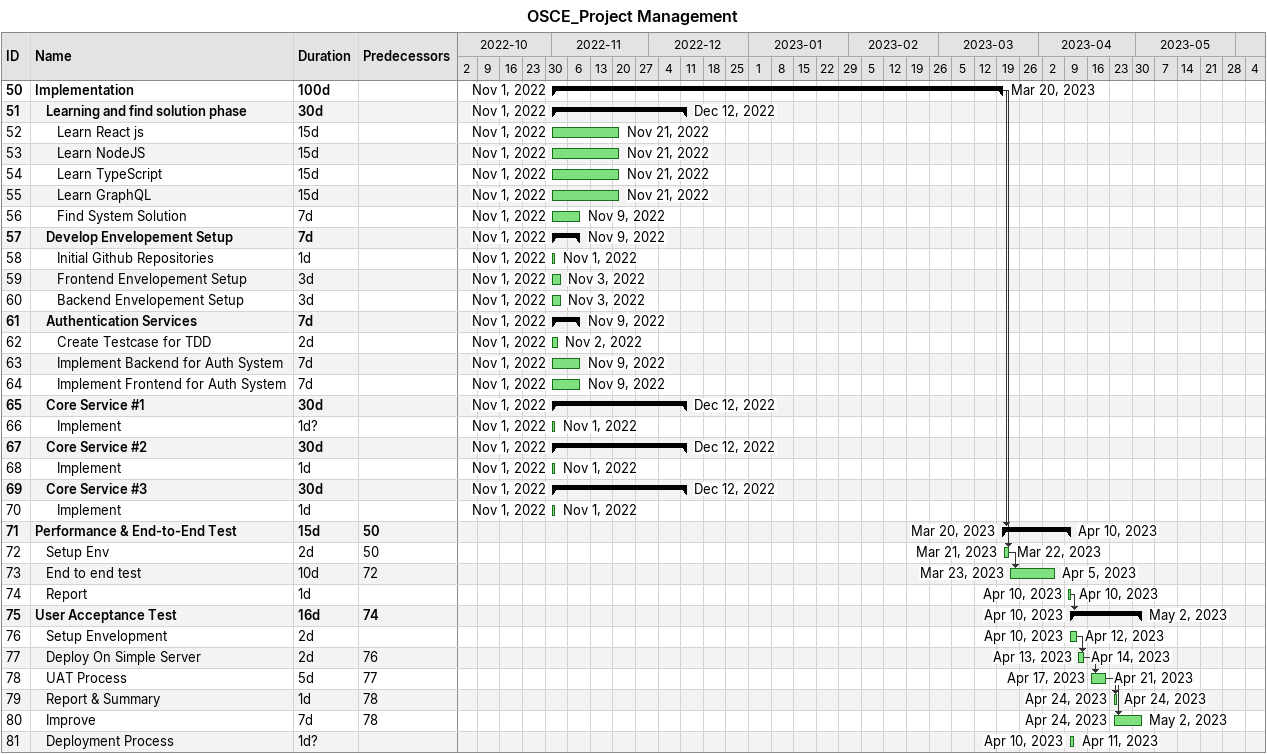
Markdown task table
OSCE_Project Management

| ID | Level | Task | Duration | Start | Finish | Predecessors |
|---|---|---|---|---|---|---|
| 50 | 1 | **Implementation** | 100d | 2022-11-01 | 2023-03-20 |  |
| 51 | 2 | **Learning and find solution phase** | 30d | 2022-11-01 | 2022-12-12 |  |
| 52 | 3 | Learn React js | 15d | 2022-11-01 | 2022-11-21 |  |
| 53 | 3 | Learn NodeJS | 15d | 2022-11-01 | 2022-11-21 |  |
| 54 | 3 | Learn TypeScript | 15d | 2022-11-01 | 2022-11-21 |  |
| 55 | 3 | Learn GraphQL | 15d | 2022-11-01 | 2022-11-21 |  |
| 56 | 3 | Find System Solution | 7d | 2022-11-01 | 2022-11-09 |  |
| 57 | 2 | **Develop Envelopement Setup** | 7d | 2022-11-01 | 2022-11-09 |  |
| 58 | 3 | Initial Github Repositories | 1d | 2022-11-01 | 2022-11-01 |  |
| 59 | 3 | Frontend Envelopement Setup | 3d | 2022-11-01 | 2022-11-03 |  |
| 60 | 3 | Backend Envelopement Setup | 3d | 2022-11-01 | 2022-11-03 |  |
| 61 | 2 | **Authentication Services** | 7d | 2022-11-01 | 2022-11-09 |  |
| 62 | 3 | Create Testcase for TDD | 2d | 2022-11-01 | 2022-11-02 |  |
| 63 | 3 | Implement Backend for Auth System | 7d | 2022-11-01 | 2022-11-09 |  |
| 64 | 3 | Implement Frontend for Auth System | 7d | 2022-11-01 | 2022-11-09 |  |
| 65 | 2 | **Core Service #1** | 30d | 2022-11-01 | 2022-12-12 |  |
| 66 | 3 | Implement | 1d? | 2022-11-01 | 2022-11-01 |  |
| 67 | 2 | **Core Service #2** | 30d | 2022-11-01 | 2022-12-12 |  |
| 68 | 3 | Implement | 1d | 2022-11-01 | 2022-11-01 |  |
| 69 | 2 | **Core Service #3** | 30d | 2022-11-01 | 2022-12-12 |  |
| 70 | 3 | Implement | 1d | 2022-11-01 | 2022-11-01 |  |
| 71 | 1 | **Performance & End-to-End Test** | 15d | 2023-03-20 | 2023-04-10 | 50 |
| 72 | 2 | Setup Env | 2d | 2023-03-21 | 2023-03-22 | 50 |
| 73 | 2 | End to end test | 10d | 2023-03-23 | 2023-04-05 | 72 |
| 74 | 2 | Report | 1d | 2023-04-10 | 2023-04-10 |  |
| 75 | 1 | **User Acceptance Test** | 16d | 2023-04-10 | 2023-05-02 | 74 |
| 76 | 2 | Setup Envelopment | 2d | 2023-04-10 | 2023-04-12 |  |
| 77 | 2 | Deploy On Simple Server | 2d | 2023-04-13 | 2023-04-14 | 76 |
| 78 | 2 | UAT Process | 5d | 2023-04-17 | 2023-04-21 | 77 |
| 79 | 2 | Report & Summary | 1d | 2023-04-24 | 2023-04-24 | 78 |
| 80 | 2 | Improve | 7d | 2023-04-24 | 2023-05-02 | 78 |
| 81 | 2 | Deployment Process | 1d? | 2023-04-10 | 2023-04-11 |  |
